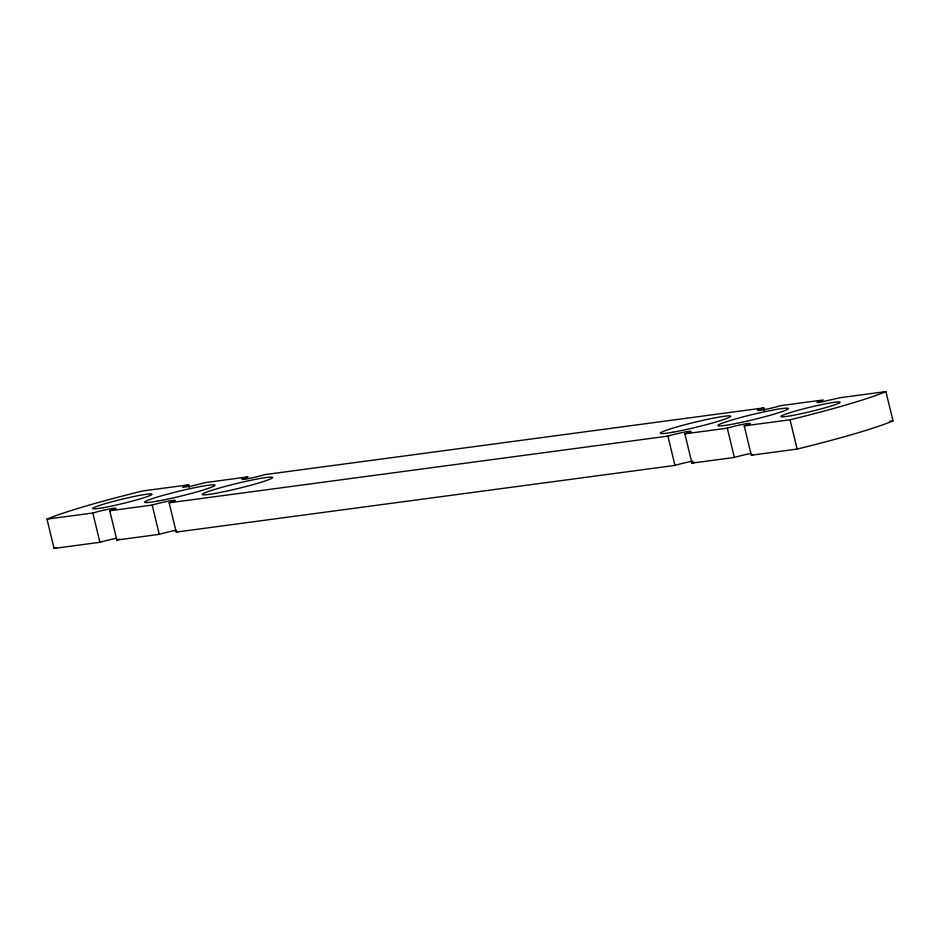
<?xml version="1.0" encoding="UTF-8"?>
<svg xmlns="http://www.w3.org/2000/svg" width="940" height="940" viewBox="0 0 940 940"><rect width="100%" height="100%" fill="white"/><g stroke="black" fill="none" stroke-linecap="round" stroke-linejoin="round"><path stroke-width="1.41" d="M189.351 487.602L188.67 484.817L182.536 487.296L191.02 486.168L205.637 482.549L248.054 476.874A15.099 1.081 -13.6 0 0 244.553 479.259A15.099 1.081 -13.6 0 0 265.021 474.606L763.774 407.913L764.443 410.698M188.67 484.817L142.868 490.939A109.745 7.849 -13.6 0 0 47 519.139L54.085 548.42L99.91 542.298A15.075 1.081 -13.6 0 1 116.713 538.244M751.189 453.397A15.075 1.081 -13.6 0 0 734.375 457.451L691.946 463.126L684.861 433.845L727.29 428.17A15.075 1.081 -13.6 0 1 747.711 423.517A15.075 1.081 -13.6 0 1 744.221 425.902L751.307 455.195L797.132 449.062A109.745 7.849 -13.6 0 0 893 420.862L885.915 391.581L840.113 397.702L819.645 402.355L817.036 402.473L823.146 399.97L780.741 405.645A15.099 1.081 -13.6 0 1 760.272 410.298A15.099 1.081 -13.6 0 1 763.774 407.913M47 519.139L92.825 513.017A15.075 1.081 -13.6 0 1 113.246 508.364A15.075 1.081 -13.6 0 1 109.757 510.749L116.83 540.03L159.26 534.355A15.099 1.081 -13.6 0 1 176.109 530.301M109.757 510.749L152.174 505.074A15.099 1.081 -13.6 0 1 172.643 500.421A15.099 1.081 -13.6 0 1 169.141 502.806L176.226 532.087L674.979 465.394A15.099 1.081 -13.6 0 1 692.851 461.152M169.141 502.806L667.905 436.113A15.099 1.081 -13.6 0 1 688.362 431.448A15.099 1.081 -13.6 0 1 684.861 433.845M744.221 425.902L790.047 419.781A109.745 7.849 -13.6 0 0 885.915 391.581M890.133 421.238L893 420.862M790.047 419.781L797.132 449.062M727.29 428.17L734.375 457.451M667.905 436.113L674.979 465.394M152.174 505.074L159.26 534.355M92.825 513.017L99.91 542.298M694.766 462.257A15.099 1.081 -13.6 0 1 691.946 463.126M753.257 454.596A15.075 1.081 -13.6 0 1 751.307 455.195M178.189 531.5A15.099 1.081 -13.6 0 1 176.226 532.087M119.638 539.161A15.075 1.081 -13.6 0 1 116.83 540.03M54.085 548.42A109.745 7.849 -13.6 0 1 56.083 547.585M730.65 424.492A36.249 2.597 -13.6 0 0 787.885 409.112A36.249 2.597 -13.6 0 0 740.943 417.454A36.249 2.597 -13.6 0 0 730.65 424.492M214.919 493.453A36.249 2.597 -13.6 0 0 272.165 478.072A36.249 2.597 -13.6 0 0 225.212 486.427A36.249 2.597 -13.6 0 0 214.919 493.453M672.97 432.2A36.249 2.597 -13.6 0 0 730.216 416.82A36.249 2.597 -13.6 0 0 683.263 425.174A36.249 2.597 -13.6 0 0 672.97 432.2M791.598 415.621A30.468 2.174 -13.6 0 0 839.714 402.696A30.468 2.174 -13.6 0 0 800.257 409.723A30.468 2.174 -13.6 0 0 791.598 415.621M157.25 501.161A36.249 2.597 -13.6 0 0 214.484 485.792A36.249 2.597 -13.6 0 0 167.543 494.135A36.249 2.597 -13.6 0 0 157.25 501.161M103.471 507.647A30.468 2.174 -13.6 0 0 151.587 494.722A30.468 2.174 -13.6 0 0 112.119 501.737A30.468 2.174 -13.6 0 0 103.471 507.647"/></g></svg>
